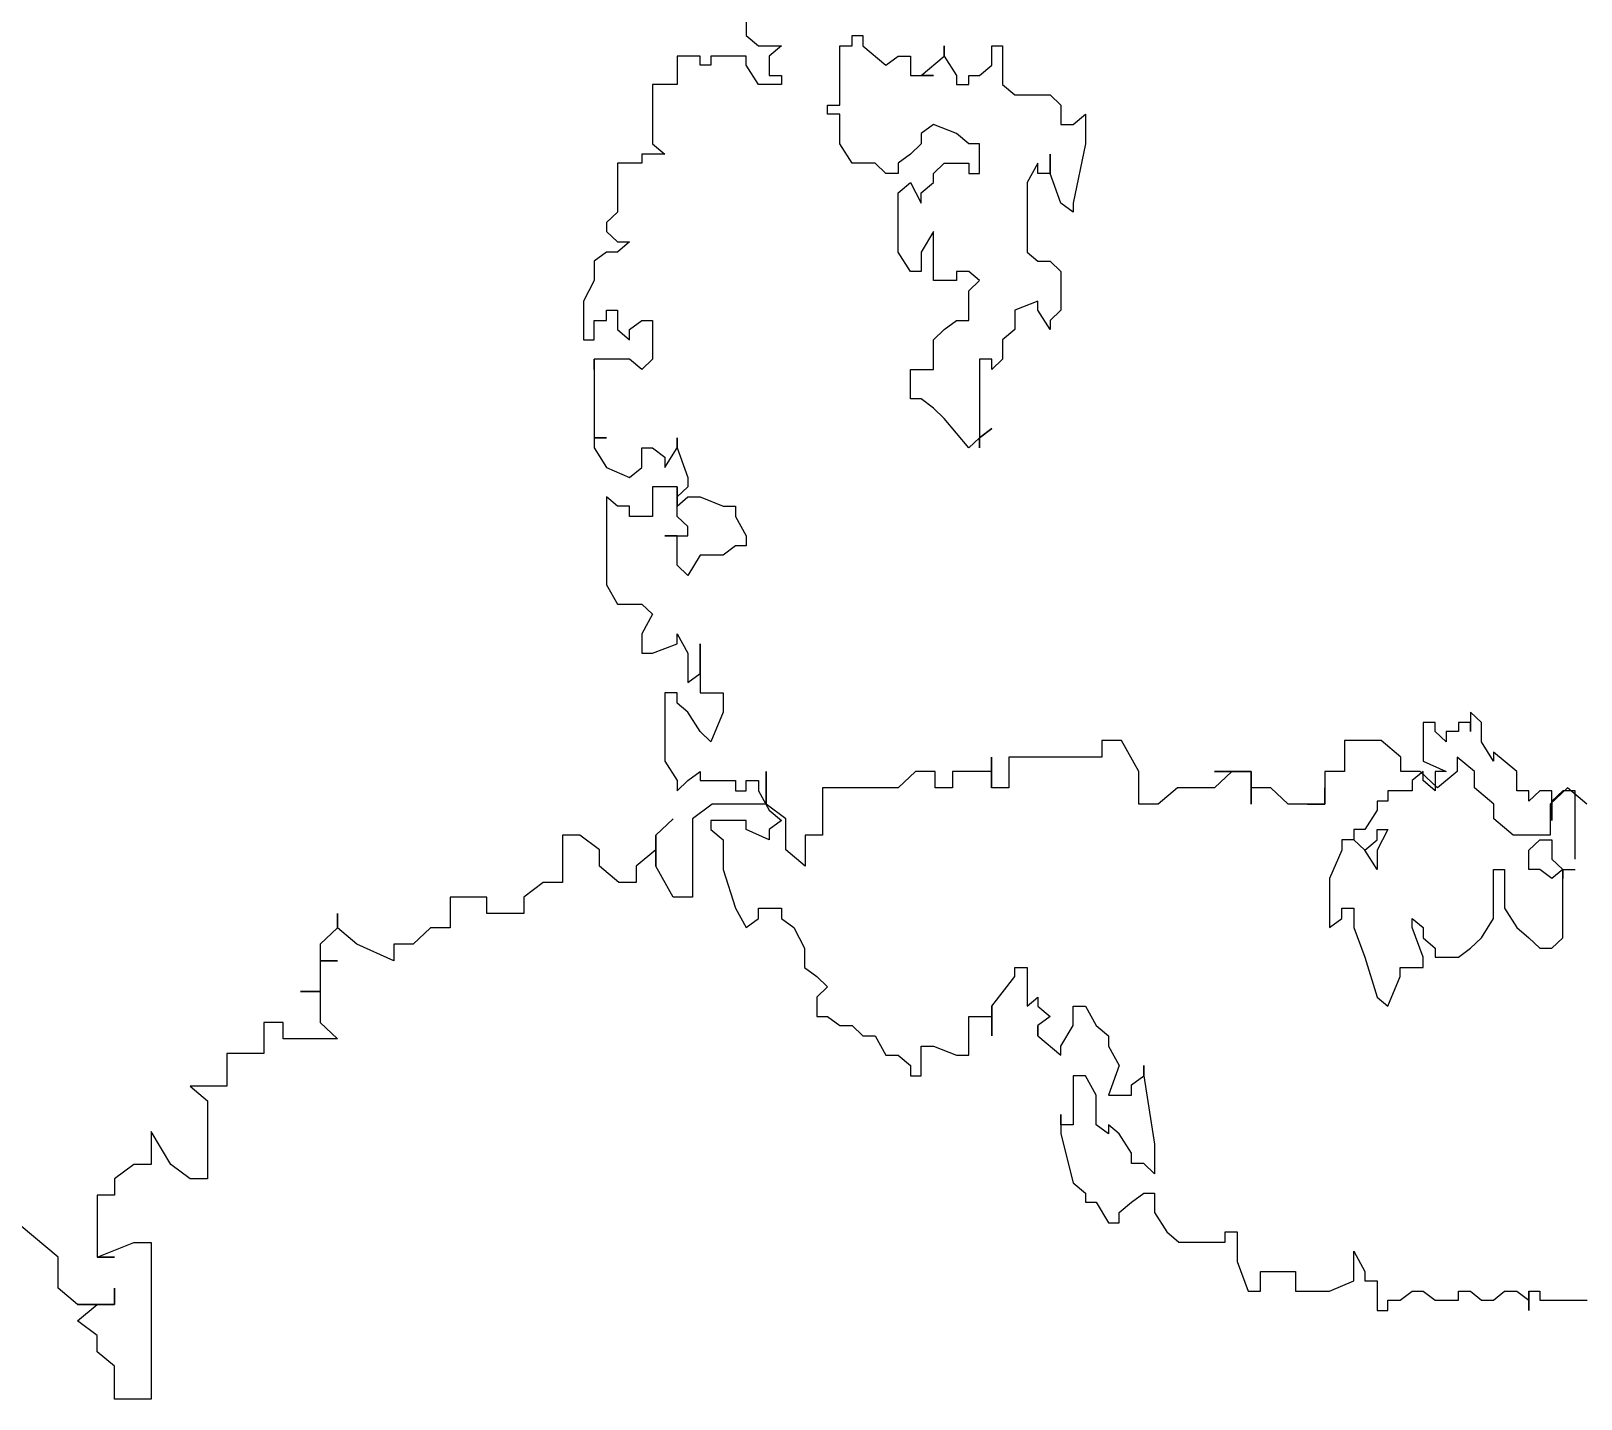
# Model space of a CAD drawing. Extents: x -30 to 1202, y 231 to 898.
# Drawn here: x 430.193 to 432.829, y 409.253 to 411.579 of the extents above; entities that cross this region are included whole.
import ezdxf

# ---------------------------------------------------------------- set-up
doc = ezdxf.new("R2010")
doc.units = 0
doc.header["$LTSCALE"] = 0.04
doc.layers.get('0').update_dxf_attribs({"linetype": 'CONTINUOUS'})
doc.layers.add('CONTORXXNP----00', color=255, linetype='CONTINUOUS')
doc.layers.add('PISO', color=1, linetype='CONTINUOUS')
doc.styles.get("Standard").update_dxf_attribs({"font": 'romans.shx'})

# ---------------------------------------------------------------- blocks, each defined once
blk = doc.blocks.new('ARB3')
at = {"color": 0}
for p, q in [((-0.47538, 0.16067), (-0.48119, 0.15375)), ((-0.48119, 0.15375), (-0.47538, 0.1476)), ((-0.47538, 0.1476), (-0.4644, 0.1476)), ((-0.4644, 0.1476), (-0.4644, 0.13452)), ((-0.4644, 0.13452), (-0.47021, 0.1276)), ((-0.47538, 0.1276), (-0.48119, 0.12068)), ((-0.47021, 0.1276), (-0.47538, 0.1276)), ((-0.48701, 0.12068), (-0.49217, 0.11453)), ((-0.48119, 0.12068), (-0.48701, 0.12068)), ((-0.49217, 0.11453), (-0.48701, 0.11453)), ((-0.48701, 0.11453), (-0.48119, 0.10761)), ((-0.48119, 0.10761), (-0.48701, 0.10146)), ((-0.48701, 0.10146), (-0.48701, 0.09454)), ((-0.48701, 0.09454), (-0.49217, 0.09454)), ((-0.49799, 0.07454), (-0.48701, 0.07454)), ((-0.48701, 0.07454), (-0.48701, 0.06762)), ((-0.48701, 0.06762), (-0.47538, 0.06762)), ((-0.47538, 0.06762), (-0.48119, 0.06762)), ((-0.48119, 0.06762), (-0.47538, 0.06762)), ((-0.47538, 0.06762), (-0.47538, 0.06147)), ((-0.47538, 0.06147), (-0.47538, 0.06762)), ((-0.47538, 0.06762), (-0.47538, 0.05455)), ((-0.47538, 0.05455), (-0.48119, 0.0484)), ((-0.48119, 0.0484), (-0.48119, 0.04148)), ((0.51349, 0.02149), (0.51349, 0.0484)), ((-0.47538, 0.04148), (-0.48701, 0.04148)), ((-0.48701, 0.04148), (-0.48701, 0.02841)), ((-0.48119, 0.04148), (-0.47538, 0.04148)), ((0.26353, 0.04148), (0.22477, 0.04148)), ((0.22477, 0.04148), (0.22477, 0.03456)), ((0.26934, 0.03456), (0.26934, 0.04148)), ((-0.48701, 0.02841), (-0.48701, 0.03456)), ((-0.48701, 0.03456), (-0.48119, 0.02841)), ((0.22477, 0.03456), (0.23059, 0.02841)), ((0.26353, 0.02841), (0.26934, 0.03456)), ((0.30809, 0.03456), (0.26934, 0.03456)), ((0.26934, 0.03456), (0.27451, 0.02841)), ((0.26934, 0.03456), (0.27451, 0.03456)), ((0.27451, 0.03456), (0.26934, 0.03456)), ((0.31391, 0.02841), (0.30809, 0.03456)), ((-0.48119, 0.02841), (-0.48119, 0.01533)), ((0.24157, 0.02841), (0.22477, 0.02841)), ((0.22477, 0.02841), (0.22477, 0.02149)), ((0.23059, 0.02841), (0.24157, 0.02841)), ((0.25255, 0.02149), (0.25255, 0.02841)), ((0.25255, 0.02841), (0.26353, 0.02841)), ((0.27451, 0.02841), (0.26934, 0.02149)), ((0.31391, 0.02149), (0.31391, 0.02841)), ((0.22477, 0.02149), (0.23059, 0.01533)), ((0.25836, 0.01533), (0.25255, 0.02149)), ((0.26934, 0.02149), (0.26934, 0.01533)), ((0.30809, 0.01533), (0.31391, 0.02149)), ((0.50832, 0.01533), (0.50832, 0.02149)), ((0.50832, 0.02149), (0.51349, 0.02149)), ((-0.48119, 0.01533), (-0.47538, 0.00841)), ((0.23059, 0.01533), (0.22477, 0.01533)), ((0.22477, 0.01533), (0.22477, 0.00841)), ((0.26934, 0.01533), (0.25836, 0.01533)), ((0.30228, 0.00841), (0.30809, 0.01533)), ((0.50832, 0.00841), (0.51349, 0.01533)), ((0.5193, 0.01533), (0.50832, 0.01533)), ((0.51349, 0.01533), (0.5193, 0.01533)), ((-0.47538, 0.00841), (-0.47538, 0.00149)), ((0.21379, 0.00841), (0.20281, -0.00466)), ((0.22477, 0.00841), (0.21379, 0.00841)), ((0.2913, 0.00149), (0.30228, 0.00841)), ((0.50832, 0.00149), (0.50832, 0.00841)), ((-0.48701, 0.00149), (-0.49799, -0.00466)), ((-0.47538, 0.00149), (-0.48701, 0.00149)), ((0.26934, -0.00466), (0.26934, 0.00149)), ((0.26934, 0.00149), (0.2913, 0.00149)), ((0.51349, -0.00466), (0.50832, 0.00149)), ((0.20798, -0.00466), (0.197, -0.01158)), ((0.20281, -0.00466), (0.20798, -0.00466)), ((0.29711, -0.00466), (0.26934, -0.00466)), ((0.30809, -0.01158), (0.29711, -0.00466)), ((0.51349, -0.01158), (0.51349, -0.00466)), ((0.18602, -0.01158), (0.18021, -0.01773)), ((0.197, -0.01158), (0.18602, -0.01158)), ((0.31391, -0.01773), (0.30809, -0.01158)), ((0.50832, -0.01773), (0.51349, -0.01158)), ((0.18021, -0.01773), (0.19119, -0.01773)), ((0.19119, -0.01773), (0.18602, -0.01773)), ((0.18602, -0.01773), (0.18602, -0.02465)), ((0.31907, -0.02465), (0.31391, -0.01773)), ((0.50832, -0.02465), (0.50832, -0.01773)), ((0.18602, -0.02465), (0.19119, -0.02465)), ((0.19119, -0.02465), (0.19119, -0.03157)), ((0.31907, -0.03773), (0.31907, -0.02465)), ((0.51349, -0.02465), (0.50832, -0.02465)), ((0.51349, -0.03773), (0.51349, -0.02465)), ((0.19119, -0.03157), (0.197, -0.03157)), ((0.197, -0.03157), (0.19119, -0.03773)), ((0.20798, -0.04465), (0.21379, -0.03157)), ((0.21379, -0.03157), (0.21379, -0.03773)), ((0.19119, -0.03773), (0.18602, -0.03773)), ((0.18602, -0.03773), (0.18602, -0.04465)), ((0.21379, -0.03773), (0.22477, -0.03773)), ((0.22477, -0.03773), (0.21896, -0.04465)), ((0.30809, -0.04465), (0.31391, -0.03773)), ((0.31391, -0.03773), (0.31907, -0.03773)), ((0.50832, -0.04465), (0.51349, -0.03773)), ((-0.49217, -0.04465), (-0.48119, -0.04465)), ((-0.48119, -0.04465), (-0.48119, -0.0508)), ((0.18602, -0.04465), (0.20798, -0.04465)), ((0.21896, -0.04465), (0.21379, -0.04465)), ((0.21379, -0.04465), (0.21896, -0.0508)), ((0.29711, -0.0508), (0.30228, -0.04465)), ((0.31907, -0.04465), (0.30228, -0.0508)), ((0.30228, -0.04465), (0.30809, -0.04465)), ((0.32489, -0.04465), (0.31907, -0.04465)), ((0.32489, -0.05772), (0.32489, -0.04465)), ((0.50832, -0.0508), (0.50832, -0.04465)), ((-0.48119, -0.0508), (-0.49217, -0.0508)), ((-0.49217, -0.0508), (-0.48701, -0.0508)), ((-0.48701, -0.0508), (-0.48701, -0.06464)), ((0.21896, -0.0508), (0.22477, -0.0508)), ((0.22477, -0.0508), (0.22477, -0.06464)), ((0.30228, -0.0508), (0.29711, -0.0508)), ((0.51349, -0.05772), (0.50832, -0.0508)), ((0.33005, -0.05772), (0.32489, -0.05772)), ((0.34685, -0.06464), (0.33005, -0.05772)), ((0.51349, -0.06464), (0.51349, -0.05772)), ((-0.48701, -0.06464), (-0.48119, -0.06464)), ((-0.48119, -0.06464), (-0.48119, -0.07079)), ((0.22477, -0.06464), (0.23059, -0.06464)), ((0.23059, -0.06464), (0.23059, -0.07079)), ((0.24673, -0.07079), (0.24673, -0.06464)), ((0.24673, -0.06464), (0.25836, -0.07079)), ((0.34168, -0.07079), (0.34685, -0.06464)), ((0.5193, -0.06464), (0.51349, -0.06464)), ((0.5193, -0.07079), (0.5193, -0.06464)), ((-0.48119, -0.07079), (-0.48701, -0.07079)), ((-0.48701, -0.07079), (-0.48701, -0.07771)), ((0.23059, -0.07079), (0.23575, -0.07079)), ((0.23575, -0.07079), (0.24673, -0.07771)), ((0.25255, -0.07079), (0.24673, -0.07079)), ((0.25836, -0.07771), (0.25255, -0.07079)), ((0.25836, -0.07079), (0.26934, -0.07079)), ((0.26934, -0.07079), (0.25836, -0.07771)), ((0.31907, -0.07771), (0.34168, -0.07079)), ((0.50251, -0.07771), (0.50251, -0.07079)), ((0.50251, -0.07079), (0.5193, -0.07079)), ((-0.48701, -0.07771), (-0.48119, -0.08386)), ((0.24673, -0.07771), (0.24673, -0.08386)), ((0.25255, -0.08386), (0.25836, -0.07771)), ((0.25836, -0.07771), (0.25255, -0.08386)), ((0.30228, -0.08386), (0.31907, -0.07771)), ((0.48572, -0.08386), (0.49734, -0.07771)), ((0.49734, -0.07771), (0.50251, -0.07771)), ((-0.48119, -0.08386), (-0.48119, -0.11078)), ((0.24673, -0.08386), (0.25255, -0.08386)), ((0.25255, -0.08386), (0.25255, -0.09078)), ((0.2913, -0.09078), (0.2913, -0.08386)), ((0.2913, -0.08386), (0.30228, -0.08386)), ((0.50251, -0.08386), (0.48572, -0.08386)), ((0.50832, -0.0977), (0.50251, -0.08386)), ((0.25255, -0.09078), (0.25836, -0.09078)), ((0.25836, -0.09078), (0.27451, -0.0977)), ((0.29711, -0.09078), (0.2913, -0.09078)), ((0.30228, -0.0977), (0.29711, -0.09078)), ((0.27451, -0.0977), (0.30228, -0.0977)), ((0.50832, -0.11693), (0.50832, -0.0977)), ((-0.48119, -0.11078), (-0.4644, -0.11078)), ((-0.4644, -0.11078), (-0.4644, -0.11693)), ((-0.4644, -0.11693), (-0.45342, -0.11693)), ((-0.45342, -0.11693), (-0.45923, -0.12385)), ((0.49734, -0.13692), (0.49734, -0.11693)), ((0.49734, -0.11693), (0.50832, -0.11693)), ((-0.47021, -0.12385), (-0.47538, -0.13077)), ((-0.45923, -0.12385), (-0.47021, -0.12385)), ((-0.47538, -0.13077), (-0.48701, -0.13077)), ((-0.48701, -0.13077), (-0.47538, -0.13077)), ((-0.47538, -0.13077), (-0.47538, -0.14999)), ((0.50832, -0.13692), (0.49734, -0.13692)), ((0.50832, -0.14384), (0.50832, -0.13692)), ((0.49153, -0.14999), (0.50832, -0.14384)), ((-0.47538, -0.14999), (-0.47021, -0.15691)), ((0.47474, -0.15691), (0.47474, -0.14999)), ((0.47474, -0.14999), (0.49153, -0.14999)), ((-0.47021, -0.15691), (-0.44244, -0.15691)), ((-0.44244, -0.15691), (-0.44244, -0.16383)), ((0.48055, -0.15691), (0.47474, -0.15691)), ((0.48055, -0.18306), (0.48055, -0.15691)), ((-0.4644, -0.16999), (-0.47021, -0.16383)), ((-0.47021, -0.16383), (-0.4644, -0.16999)), ((-0.44244, -0.16383), (-0.45342, -0.16999)), ((-0.45342, -0.16999), (-0.4644, -0.16999)), ((-0.4644, -0.16999), (-0.45923, -0.16999)), ((-0.45923, -0.16999), (-0.45342, -0.17691)), ((-0.45342, -0.17691), (-0.44761, -0.17691)), ((-0.44761, -0.17691), (-0.44761, -0.18306)), ((-0.44761, -0.18306), (-0.45342, -0.18998)), ((0.47474, -0.18998), (0.48055, -0.18306)), ((-0.45923, -0.18998), (-0.4644, -0.1969)), ((-0.45342, -0.18998), (-0.45923, -0.18998)), ((0.46375, -0.1969), (0.47474, -0.18998)), ((-0.4644, -0.1969), (-0.4644, -0.20305)), ((0.38625, -0.20305), (0.425, -0.1969)), ((0.425, -0.1969), (0.44179, -0.1969)), ((0.44179, -0.1969), (0.43598, -0.20305)), ((0.45277, -0.20305), (0.45277, -0.1969)), ((0.45277, -0.1969), (0.46375, -0.1969)), ((-0.4644, -0.20305), (-0.44761, -0.20305)), ((-0.44761, -0.20305), (-0.44761, -0.20997)), ((0.38625, -0.20305), (0.38043, -0.20305)), ((0.38043, -0.20305), (0.38625, -0.20305)), ((0.39141, -0.20997), (0.38625, -0.20305)), ((0.43598, -0.20305), (0.43598, -0.20997)), ((0.45794, -0.20997), (0.45277, -0.20305)), ((-0.44761, -0.20997), (-0.44244, -0.21689)), ((0.39723, -0.20997), (0.39141, -0.20997)), ((0.39723, -0.22305), (0.39723, -0.20997)), ((0.43017, -0.20997), (0.41919, -0.21689)), ((0.43598, -0.20997), (0.43017, -0.20997)), ((0.46375, -0.21689), (0.45794, -0.20997)), ((-0.44244, -0.21689), (-0.43663, -0.21689)), ((-0.43663, -0.21689), (-0.43663, -0.22997)), ((0.36945, -0.22305), (0.38043, -0.21689)), ((0.38043, -0.21689), (0.39723, -0.22305)), ((0.41919, -0.21689), (0.41402, -0.22305)), ((0.46957, -0.21689), (0.46375, -0.21689)), ((0.46957, -0.22305), (0.46957, -0.21689)), ((0.35783, -0.22997), (0.36364, -0.22305)), ((0.36364, -0.22305), (0.36945, -0.22305)), ((0.41402, -0.22305), (0.41919, -0.22305)), ((0.41919, -0.22305), (0.41402, -0.22997)), ((0.45794, -0.22997), (0.46957, -0.22305)), ((-0.43663, -0.22997), (-0.44244, -0.22997)), ((-0.44244, -0.22997), (-0.44244, -0.24304)), ((0.34685, -0.23612), (0.35783, -0.22997)), ((0.39723, -0.22997), (0.38625, -0.23612)), ((0.41402, -0.22997), (0.39723, -0.22997)), ((0.45794, -0.23612), (0.45794, -0.22997)), ((-0.15308, -0.24304), (-0.15889, -0.23612)), ((-0.15889, -0.23612), (-0.1421, -0.23612)), ((-0.1421, -0.23612), (-0.10851, -0.24304)), ((0.34685, -0.24304), (0.34685, -0.23612)), ((0.38625, -0.23612), (0.38625, -0.24304)), ((0.44696, -0.24304), (0.45277, -0.23612)), ((0.45277, -0.23612), (0.45794, -0.23612)), ((-0.44244, -0.24304), (-0.43146, -0.24304)), ((-0.43146, -0.24304), (-0.43146, -0.24996)), ((-0.15308, -0.24996), (-0.15308, -0.24304)), ((-0.10851, -0.24304), (-0.10334, -0.24304)), ((-0.10334, -0.24304), (-0.10851, -0.24996)), ((0.35783, -0.24304), (0.34685, -0.24304)), ((0.36945, -0.24996), (0.35783, -0.24304)), ((0.38625, -0.24304), (0.41402, -0.24304)), ((0.41402, -0.24304), (0.41402, -0.24996)), ((0.41919, -0.24996), (0.44696, -0.24304)), ((-0.43146, -0.24996), (-0.42565, -0.25611)), ((-0.16987, -0.25611), (-0.16406, -0.24996)), ((-0.16406, -0.24996), (-0.15308, -0.24996)), ((-0.10851, -0.24996), (-0.1253, -0.25611)), ((-0.07557, -0.25611), (-0.06976, -0.24996)), ((-0.06976, -0.24996), (-0.0478, -0.24996)), ((-0.0478, -0.24996), (-0.04198, -0.25611)), ((0.36364, -0.26303), (0.37462, -0.24996)), ((0.37462, -0.24996), (0.36945, -0.24996)), ((0.41402, -0.24996), (0.40821, -0.24996)), ((0.40821, -0.24996), (0.41919, -0.24996)), ((-0.42565, -0.25611), (-0.42565, -0.26303)), ((-0.16987, -0.2761), (-0.16987, -0.25611)), ((-0.1253, -0.25611), (-0.13628, -0.25611)), ((-0.13628, -0.25611), (-0.1253, -0.25611)), ((-0.1253, -0.25611), (-0.1253, -0.26303)), ((-0.07557, -0.26303), (-0.07557, -0.25611)), ((-0.03682, -0.25611), (-0.0478, -0.26303)), ((-0.04198, -0.25611), (-0.03682, -0.25611)), ((0.34685, -0.26303), (0.35266, -0.25611)), ((0.35266, -0.25611), (0.35783, -0.26303)), ((-0.42565, -0.26303), (-0.41983, -0.26303)), ((-0.41983, -0.26303), (-0.42565, -0.2761)), ((-0.1253, -0.26303), (-0.13112, -0.26303)), ((-0.13112, -0.26303), (-0.12014, -0.26918)), ((-0.08074, -0.26918), (-0.07557, -0.26303)), ((-0.0478, -0.26303), (-0.05296, -0.26303)), ((-0.05296, -0.26303), (-0.0478, -0.2761)), ((0.34685, -0.26918), (0.34168, -0.26303)), ((0.34168, -0.26303), (0.34685, -0.26303)), ((0.35783, -0.26303), (0.36364, -0.26303)), ((0.36364, -0.26303), (0.35783, -0.26303)), ((0.35783, -0.26303), (0.36364, -0.26303)), ((-0.12014, -0.26918), (-0.08074, -0.26918)), ((0.32489, -0.2761), (0.32489, -0.26918)), ((0.32489, -0.26918), (0.34685, -0.26918)), ((-0.42565, -0.2761), (-0.43146, -0.28302)), ((-0.17568, -0.28302), (-0.16987, -0.2761)), ((-0.0478, -0.2761), (-0.03682, -0.2761)), ((-0.03682, -0.2761), (-0.031, -0.28302)), ((0.33005, -0.2761), (0.32489, -0.2761)), ((0.34685, -0.28918), (0.33005, -0.2761)), ((-0.43146, -0.28302), (-0.43663, -0.28302)), ((-0.43663, -0.28302), (-0.43146, -0.28302)), ((-0.43146, -0.28302), (-0.42565, -0.28918)), ((-0.41983, -0.28918), (-0.41983, -0.28302)), ((-0.41983, -0.28302), (-0.41983, -0.28918)), ((-0.39787, -0.28918), (-0.39206, -0.28302)), ((-0.39206, -0.28302), (-0.39206, -0.30225)), ((-0.19764, -0.28918), (-0.19764, -0.28302)), ((-0.19764, -0.28302), (-0.17568, -0.28302)), ((-0.031, -0.28302), (-0.02002, -0.28302)), ((-0.02002, -0.28302), (-0.01421, -0.28918)), ((-0.42565, -0.28918), (-0.41983, -0.28918)), ((-0.41983, -0.28918), (-0.40885, -0.28918)), ((-0.40885, -0.28918), (-0.40885, -0.2961)), ((-0.40885, -0.2961), (-0.40885, -0.28918)), ((-0.40885, -0.28918), (-0.39787, -0.28918)), ((-0.18666, -0.28918), (-0.19764, -0.28918)), ((-0.18085, -0.2961), (-0.18666, -0.28918)), ((-0.01421, -0.28918), (-0.02002, -0.28918)), ((-0.02002, -0.28918), (-0.02002, -0.2961)), ((0.02454, -0.2961), (0.01938, -0.28918)), ((0.01938, -0.28918), (0.02454, -0.2961)), ((0.36364, -0.28918), (0.34685, -0.28918)), ((0.35266, -0.30225), (0.35266, -0.28918)), ((0.35266, -0.28918), (0.36364, -0.28918)), ((-0.18085, -0.30225), (-0.18085, -0.2961)), ((-0.1253, -0.2961), (-0.1421, -0.2961)), ((-0.1421, -0.2961), (-0.1421, -0.30225)), ((-0.1253, -0.30225), (-0.1253, -0.2961)), ((-0.06459, -0.2961), (-0.06976, -0.30225)), ((-0.05878, -0.30225), (-0.06459, -0.2961)), ((-0.02002, -0.2961), (0.03036, -0.2961)), ((0.03036, -0.2961), (0.02454, -0.2961)), ((0.02454, -0.2961), (0.03036, -0.30225)), ((-0.39206, -0.30225), (-0.39787, -0.30225)), ((-0.39787, -0.30225), (-0.39787, -0.30917)), ((-0.17568, -0.30225), (-0.18085, -0.30225)), ((-0.17568, -0.30917), (-0.17568, -0.30225)), ((-0.1421, -0.30225), (-0.14791, -0.30917)), ((-0.13112, -0.31609), (-0.13112, -0.30225)), ((-0.13112, -0.30225), (-0.1253, -0.30225)), ((-0.06976, -0.30225), (-0.06976, -0.30917)), ((-0.04198, -0.30225), (-0.05878, -0.30225)), ((-0.04198, -0.30917), (-0.04198, -0.30225)), ((0.03036, -0.30225), (0.01356, -0.31609)), ((0.37462, -0.30225), (0.35266, -0.30225)), ((0.37462, -0.30917), (0.37462, -0.30225)), ((-0.39787, -0.30917), (-0.38689, -0.30917)), ((-0.38689, -0.30917), (-0.38689, -0.32224)), ((-0.19183, -0.31609), (-0.18085, -0.30917)), ((-0.18085, -0.30917), (-0.17568, -0.30917)), ((-0.14791, -0.30917), (-0.15308, -0.32224)), ((-0.06976, -0.30917), (-0.06459, -0.30917)), ((-0.06459, -0.30917), (-0.06459, -0.32224)), ((-0.03682, -0.31609), (-0.04198, -0.30917)), ((0.36945, -0.32224), (0.37462, -0.30917)), ((-0.19183, -0.31609), (-0.19764, -0.31609)), ((-0.19764, -0.31609), (-0.19183, -0.31609)), ((-0.18085, -0.32916), (-0.19183, -0.31609)), ((-0.1253, -0.32224), (-0.13112, -0.31609)), ((-0.031, -0.32224), (-0.03682, -0.31609)), ((0.01356, -0.31609), (0.00775, -0.32224)), ((-0.38689, -0.32224), (-0.37527, -0.32224)), ((-0.37527, -0.32224), (-0.37527, -0.33531)), ((-0.18085, -0.33531), (-0.18085, -0.32224)), ((-0.18085, -0.32224), (-0.18085, -0.32916)), ((-0.18085, -0.32916), (-0.18085, -0.32224)), ((-0.18085, -0.32224), (-0.18085, -0.32916)), ((-0.15308, -0.32224), (-0.14791, -0.32916)), ((-0.12014, -0.32224), (-0.1253, -0.32224)), ((-0.11432, -0.32916), (-0.12014, -0.32224)), ((-0.06459, -0.32224), (-0.09236, -0.32224)), ((-0.09236, -0.32224), (-0.08074, -0.32916)), ((-0.01421, -0.32224), (-0.031, -0.32224)), ((-0.01421, -0.33531), (-0.01421, -0.32224)), ((0.00775, -0.32224), (0.00258, -0.32916)), ((0.36945, -0.32916), (0.36945, -0.32224)), ((-0.37527, -0.33531), (-0.3701, -0.32916)), ((-0.3701, -0.32916), (-0.34233, -0.32916)), ((-0.34233, -0.32916), (-0.34233, -0.33531)), ((-0.14791, -0.32916), (-0.1421, -0.32916)), ((-0.1421, -0.32916), (-0.13628, -0.33531)), ((-0.12014, -0.33531), (-0.10851, -0.32916)), ((-0.10851, -0.32916), (-0.11432, -0.32916)), ((-0.08074, -0.32916), (-0.06976, -0.32916)), ((-0.06976, -0.32916), (-0.06976, -0.33531)), ((0.00258, -0.32916), (0.00258, -0.33531)), ((0.38625, -0.32916), (0.36945, -0.32916)), ((0.38625, -0.33531), (0.38625, -0.32916)), ((-0.34233, -0.33531), (-0.34749, -0.34223)), ((-0.19183, -0.34223), (-0.19183, -0.33531)), ((-0.19183, -0.33531), (-0.18085, -0.33531)), ((-0.13628, -0.33531), (-0.13112, -0.34223)), ((-0.11432, -0.34223), (-0.12014, -0.33531)), ((-0.06976, -0.33531), (-0.08074, -0.34223)), ((0.00258, -0.33531), (-0.01421, -0.33531)), ((0.37462, -0.34223), (0.38043, -0.33531)), ((0.38043, -0.33531), (0.38625, -0.33531)), ((-0.34749, -0.34223), (-0.35912, -0.34916)), ((-0.18666, -0.34916), (-0.19183, -0.34223)), ((-0.13112, -0.34223), (-0.1253, -0.34223)), ((-0.1253, -0.34223), (-0.1253, -0.34916)), ((-0.08074, -0.34223), (-0.11432, -0.34223)), ((0.37462, -0.34916), (0.37462, -0.34223)), ((-0.35912, -0.34916), (-0.34749, -0.34916)), ((-0.34749, -0.34916), (-0.34749, -0.35531)), ((-0.31972, -0.35531), (-0.31972, -0.34916)), ((-0.31972, -0.34916), (-0.26417, -0.34916)), ((-0.26417, -0.34916), (-0.26417, -0.36223)), ((-0.19764, -0.36223), (-0.18666, -0.34916)), ((-0.1253, -0.34916), (-0.13112, -0.35531)), ((0.36364, -0.35531), (0.37462, -0.34916)), ((-0.34749, -0.35531), (-0.34233, -0.36223)), ((-0.31455, -0.36838), (-0.31972, -0.35531)), ((-0.13112, -0.35531), (-0.13112, -0.36838)), ((0.36364, -0.36223), (0.36364, -0.35531)), ((-0.34233, -0.36223), (-0.33651, -0.36223)), ((-0.33651, -0.36223), (-0.33651, -0.36838)), ((-0.31455, -0.36838), (-0.31455, -0.36223)), ((-0.31455, -0.36223), (-0.31455, -0.36838)), ((-0.29776, -0.36223), (-0.30357, -0.36223)), ((-0.30357, -0.36223), (-0.29776, -0.36223)), ((-0.29776, -0.36838), (-0.29776, -0.36223)), ((-0.29776, -0.36223), (-0.29776, -0.3753)), ((-0.2758, -0.36223), (-0.28097, -0.36838)), ((-0.26417, -0.36223), (-0.2758, -0.36223)), ((-0.20346, -0.36838), (-0.20346, -0.36223)), ((-0.20346, -0.36223), (-0.19764, -0.36223)), ((0.35783, -0.36838), (0.36364, -0.36223)), ((-0.33651, -0.36838), (-0.31455, -0.36838)), ((-0.29195, -0.3753), (-0.29776, -0.36838)), ((-0.28678, -0.36838), (-0.29195, -0.3753)), ((-0.28097, -0.36838), (-0.28678, -0.36838)), ((-0.19764, -0.36838), (-0.20346, -0.36838)), ((-0.19764, -0.3753), (-0.19764, -0.36838)), ((-0.13112, -0.36838), (-0.1421, -0.3753)), ((0.35783, -0.3753), (0.35783, -0.36838)), ((-0.29776, -0.3753), (-0.30357, -0.38222)), ((-0.16406, -0.3753), (-0.19764, -0.3753)), ((-0.16406, -0.38222), (-0.16406, -0.3753)), ((-0.1421, -0.3753), (-0.15889, -0.3753)), ((-0.15889, -0.3753), (-0.15889, -0.38222)), ((0.35266, -0.38222), (0.35783, -0.3753)), ((-0.31455, -0.38222), (-0.32553, -0.39529)), ((-0.30357, -0.38222), (-0.31455, -0.38222)), ((-0.15889, -0.38222), (-0.16406, -0.38222)), ((0.33005, -0.38837), (0.33587, -0.38222)), ((0.33587, -0.38222), (0.34168, -0.38837)), ((0.35266, -0.38837), (0.35266, -0.38222)), ((0.32489, -0.39529), (0.33005, -0.38837)), ((0.34168, -0.38837), (0.35266, -0.38837)), ((0.30228, -0.40144), (0.31391, -0.39529)), ((0.31391, -0.39529), (0.32489, -0.39529)), ((0.29711, -0.40837), (0.30228, -0.40144)), ((-0.19764, -0.42144), (-0.19764, -0.40837)), ((-0.19764, -0.40837), (-0.19183, -0.41529)), ((-0.18085, -0.41529), (-0.18085, -0.40837)), ((-0.18085, -0.40837), (-0.17568, -0.40837)), ((-0.17568, -0.40837), (-0.17568, -0.42144)), ((0.23575, -0.41529), (0.24157, -0.40837)), ((0.24157, -0.40837), (0.24673, -0.41529)), ((0.2913, -0.42144), (0.2913, -0.40837)), ((0.2913, -0.40837), (0.29711, -0.40837)), ((-0.19183, -0.41529), (-0.18085, -0.41529)), ((0.22477, -0.42144), (0.23575, -0.41529)), ((0.24673, -0.41529), (0.25255, -0.41529)), ((0.25255, -0.41529), (0.24673, -0.42836)), ((-0.20346, -0.42836), (-0.19764, -0.42144)), ((-0.17568, -0.42144), (-0.18666, -0.42836)), ((0.21896, -0.42836), (0.21896, -0.42144)), ((0.21896, -0.42144), (0.22477, -0.42144)), ((0.29711, -0.42144), (0.2913, -0.42144)), ((0.30228, -0.42836), (0.29711, -0.42144)), ((-0.23123, -0.42836), (-0.20346, -0.42836)), ((-0.18666, -0.42836), (-0.19183, -0.42836)), ((-0.19183, -0.42836), (-0.19183, -0.44835)), ((0.06911, -0.43451), (0.08009, -0.42836)), ((0.08009, -0.42836), (0.0859, -0.42836)), ((0.0859, -0.42836), (0.0859, -0.43451)), ((0.22477, -0.42836), (0.21896, -0.42836)), ((0.22477, -0.43451), (0.22477, -0.42836)), ((0.24673, -0.42836), (0.24157, -0.42836)), ((0.24157, -0.42836), (0.24157, -0.44835)), ((0.2913, -0.43451), (0.30228, -0.42836)), ((0.0633, -0.44143), (0.0633, -0.43451)), ((0.0633, -0.43451), (0.06911, -0.43451)), ((0.0859, -0.43451), (0.09107, -0.44143)), ((0.21896, -0.4545), (0.21896, -0.43451)), ((0.21896, -0.43451), (0.22477, -0.43451)), ((0.26934, -0.44143), (0.2913, -0.43451)), ((0.05813, -0.4545), (0.0633, -0.44143)), ((0.09107, -0.44143), (0.09107, -0.4545)), ((0.16923, -0.4545), (0.16923, -0.44143)), ((0.16923, -0.44143), (0.18021, -0.44143)), ((0.18021, -0.44143), (0.197, -0.44835)), ((0.24673, -0.44835), (0.25255, -0.44143)), ((0.25255, -0.44143), (0.26934, -0.44143)), ((-0.19183, -0.44835), (-0.18666, -0.44835)), ((-0.18666, -0.44835), (-0.18666, -0.4545)), ((0.197, -0.44835), (0.19119, -0.4545)), ((0.24157, -0.44835), (0.24673, -0.44835)), ((-0.18666, -0.4545), (-0.19183, -0.4545)), ((-0.19183, -0.4545), (-0.19183, -0.46758)), ((0.05813, -0.46142), (0.05813, -0.4545)), ((0.09107, -0.4545), (0.1027, -0.46142)), ((0.15825, -0.4545), (0.14145, -0.4545)), ((0.14145, -0.4545), (0.16923, -0.4545)), ((0.16341, -0.46142), (0.15825, -0.4545)), ((0.19119, -0.4545), (0.18021, -0.46142)), ((0.21896, -0.46142), (0.21379, -0.4545)), ((0.21379, -0.4545), (0.21896, -0.4545)), ((0.03036, -0.46758), (0.04715, -0.46142)), ((0.04715, -0.46142), (0.05232, -0.46142)), ((0.05232, -0.46142), (0.05813, -0.46758)), ((0.0633, -0.46758), (0.05813, -0.46142)), ((0.07492, -0.46142), (0.06911, -0.46758)), ((0.08009, -0.46142), (0.07492, -0.46142)), ((0.08009, -0.4745), (0.08009, -0.46142)), ((0.1027, -0.46142), (0.09688, -0.46758)), ((0.13564, -0.46758), (0.14662, -0.46142)), ((0.14662, -0.46142), (0.16341, -0.46142)), ((0.18021, -0.46142), (0.17504, -0.46758)), ((0.22477, -0.46758), (0.21896, -0.46142)), ((-0.19183, -0.46758), (-0.17568, -0.46758)), ((-0.17568, -0.46758), (-0.17568, -0.48142)), ((0.03036, -0.46758), (0.02454, -0.46758)), ((0.02454, -0.46758), (0.03036, -0.46758)), ((0.04134, -0.4745), (0.03036, -0.46758)), ((0.06911, -0.46758), (0.05232, -0.46758)), ((0.05232, -0.46758), (0.05232, -0.48142)), ((0.05813, -0.46758), (0.0633, -0.46758)), ((0.09688, -0.46758), (0.08009, -0.46758)), ((0.08009, -0.46758), (0.08009, -0.4745)), ((0.14145, -0.46758), (0.13564, -0.46758)), ((0.14662, -0.48142), (0.14145, -0.46758)), ((0.17504, -0.46758), (0.16923, -0.46758)), ((0.16923, -0.46758), (0.16923, -0.4745)), ((0.20798, -0.4745), (0.21896, -0.46758)), ((0.21896, -0.46758), (0.22477, -0.46758)), ((-0.1421, -0.48142), (-0.13628, -0.4745)), ((-0.13628, -0.4745), (-0.13628, -0.48757)), ((0.03036, -0.48142), (0.03552, -0.4745)), ((0.03552, -0.4745), (0.04134, -0.4745)), ((0.16923, -0.4745), (0.20798, -0.4745)), ((-0.17568, -0.48142), (-0.1421, -0.48142)), ((-0.04198, -0.48757), (-0.04198, -0.48142)), ((-0.04198, -0.48142), (-0.02002, -0.48142)), ((-0.02002, -0.48142), (-0.01421, -0.48757)), ((0.03036, -0.48757), (0.03036, -0.48142)), ((0.05232, -0.48142), (0.06911, -0.48142)), ((0.06911, -0.48142), (0.06911, -0.49449)), ((0.11885, -0.48757), (0.12466, -0.48142)), ((0.12466, -0.48142), (0.13564, -0.48757)), ((0.14662, -0.48757), (0.14662, -0.48142)), ((-0.13628, -0.48757), (-0.13112, -0.48757)), ((-0.13112, -0.48757), (-0.13112, -0.50141)), ((-0.03682, -0.49449), (-0.04198, -0.48757)), ((-0.01421, -0.48757), (-0.02002, -0.49449)), ((0.04134, -0.48757), (0.03036, -0.48757)), ((0.04715, -0.49449), (0.04134, -0.48757)), ((0.11885, -0.50141), (0.11885, -0.48757)), ((0.13564, -0.48757), (0.14662, -0.48757)), ((-0.08655, -0.50141), (-0.08655, -0.49449)), ((-0.08655, -0.49449), (-0.08074, -0.50141)), ((-0.03682, -0.50141), (-0.031, -0.49449)), ((-0.031, -0.49449), (-0.03682, -0.49449)), ((-0.02002, -0.49449), (-0.02002, -0.51448)), ((0.04134, -0.50756), (0.04715, -0.49449)), ((0.06911, -0.49449), (0.0633, -0.49449)), ((0.0633, -0.49449), (0.0633, -0.50141)), ((-0.13112, -0.50141), (-0.10334, -0.50141)), ((-0.10334, -0.50141), (-0.09753, -0.50756)), ((-0.09236, -0.50756), (-0.08655, -0.50141)), ((-0.08074, -0.50141), (-0.08074, -0.50756)), ((-0.0478, -0.50756), (-0.0478, -0.50141)), ((-0.0478, -0.50141), (-0.03682, -0.50141)), ((0.0633, -0.50141), (0.05813, -0.50756)), ((0.10786, -0.50756), (0.11885, -0.50141)), ((-0.09753, -0.50756), (-0.09236, -0.50756)), ((-0.08074, -0.50756), (-0.07557, -0.51448)), ((-0.04198, -0.50756), (-0.0478, -0.50756)), ((-0.04198, -0.51448), (-0.04198, -0.50756)), ((0.02454, -0.51448), (0.02454, -0.50756)), ((0.02454, -0.50756), (0.02454, -0.51448)), ((0.03036, -0.51448), (0.04134, -0.50756)), ((0.05813, -0.50756), (0.10786, -0.50756)), ((-0.07557, -0.51448), (-0.06459, -0.51448)), ((-0.06459, -0.51448), (-0.05296, -0.52063)), ((-0.031, -0.51448), (-0.04198, -0.51448)), ((-0.031, -0.52063), (-0.031, -0.51448)), ((-0.02002, -0.51448), (-0.01421, -0.51448)), ((-0.01421, -0.51448), (-0.02002, -0.51448)), ((-0.02002, -0.51448), (0.02454, -0.51448)), ((0.02454, -0.51448), (0.03036, -0.51448)), ((-0.05296, -0.52063), (-0.031, -0.52063))]:
    blk.add_line(p, q, dxfattribs=at)
for p, q in [((-0.49217, 0.09454), (-0.49799, 0.08762)), ((-0.49799, 0.08762), (-0.49799, 0.07454)), ((-0.49799, -0.00466), (-0.49799, -0.01158)), ((-0.49799, -0.01158), (-0.49217, -0.01158)), ((-0.49217, -0.01158), (-0.49217, -0.04465))]:
    blk.add_line(p, q)
at = {"layer": 'CONTORXXNP----00'}
for p, q in [((-0.47538, 0.16067), (-0.48119, 0.15375)), ((-0.48119, 0.15375), (-0.47538, 0.1476)), ((-0.47538, 0.1476), (-0.4644, 0.1476)), ((-0.4644, 0.1476), (-0.4644, 0.13452)), ((-0.4644, 0.13452), (-0.47021, 0.1276)), ((-0.47538, 0.1276), (-0.48119, 0.12068)), ((-0.47021, 0.1276), (-0.47538, 0.1276)), ((-0.48701, 0.12068), (-0.49217, 0.11453)), ((-0.48119, 0.12068), (-0.48701, 0.12068)), ((-0.49217, 0.11453), (-0.48701, 0.11453)), ((-0.48701, 0.11453), (-0.48119, 0.10761)), ((-0.48119, 0.10761), (-0.48701, 0.10146)), ((-0.48701, 0.10146), (-0.48701, 0.09454)), ((-0.49217, 0.09454), (-0.49799, 0.08762)), ((-0.48701, 0.09454), (-0.49217, 0.09454)), ((-0.49799, 0.08762), (-0.49799, 0.07454)), ((-0.49799, 0.07454), (-0.48701, 0.07454)), ((-0.48701, 0.07454), (-0.48701, 0.06762)), ((-0.48701, 0.06762), (-0.47538, 0.06762)), ((-0.48119, 0.06762), (-0.47538, 0.06762)), ((-0.47538, 0.06762), (-0.48119, 0.06762)), ((-0.47538, 0.06762), (-0.47538, 0.05455)), ((-0.47538, 0.06147), (-0.47538, 0.06762)), ((-0.47538, 0.06762), (-0.47538, 0.06147)), ((-0.47538, 0.05455), (-0.48119, 0.0484)), ((-0.48119, 0.0484), (-0.48119, 0.04148)), ((0.51349, 0.02149), (0.51349, 0.0484)), ((-0.48701, 0.04148), (-0.48119, 0.04148)), ((-0.48701, 0.03456), (-0.48701, 0.04148)), ((-0.48701, 0.03456), (-0.48119, 0.02841)), ((-0.48119, 0.02841), (-0.48119, 0.01533)), ((0.50832, 0.02149), (0.51349, 0.02149)), ((0.50832, 0.01533), (0.50832, 0.02149)), ((-0.48119, 0.01533), (-0.47538, 0.00841)), ((0.50832, 0.01533), (0.51349, 0.01533)), ((0.50832, 0.00841), (0.51349, 0.01533)), ((-0.47538, 0.00841), (-0.47538, 0.00149)), ((0.50832, 0.00149), (0.50832, 0.00841)), ((-0.48701, 0.00149), (-0.49799, -0.00466)), ((-0.47538, 0.00149), (-0.48701, 0.00149)), ((0.51349, -0.00466), (0.50832, 0.00149)), ((-0.49799, -0.00466), (-0.49799, -0.01158)), ((0.51349, -0.01158), (0.51349, -0.00466)), ((-0.49799, -0.01158), (-0.49217, -0.01158)), ((-0.49217, -0.01158), (-0.49217, -0.04465)), ((0.50832, -0.01773), (0.51349, -0.01158)), ((0.50832, -0.02465), (0.50832, -0.01773)), ((0.51349, -0.02465), (0.50832, -0.02465)), ((0.51349, -0.03773), (0.51349, -0.02465)), ((0.50832, -0.04465), (0.51349, -0.03773)), ((-0.49217, -0.04465), (-0.48119, -0.04465)), ((-0.48119, -0.04465), (-0.48119, -0.0508)), ((0.50832, -0.0508), (0.50832, -0.04465)), ((-0.48701, -0.0508), (-0.48119, -0.0508)), ((-0.48701, -0.0508), (-0.48701, -0.06464)), ((0.51349, -0.05772), (0.50832, -0.0508)), ((0.51349, -0.06464), (0.51349, -0.05772)), ((-0.48701, -0.06464), (-0.48119, -0.06464)), ((-0.48119, -0.06464), (-0.48119, -0.07079)), ((0.5193, -0.06464), (0.51349, -0.06464)), ((0.5193, -0.07079), (0.5193, -0.06464)), ((-0.48701, -0.07079), (-0.48701, -0.07771)), ((-0.48119, -0.07079), (-0.48701, -0.07079)), ((0.50251, -0.07079), (0.5193, -0.07079)), ((0.50251, -0.07771), (0.50251, -0.07079)), ((-0.48701, -0.07771), (-0.48119, -0.08386)), ((0.48572, -0.08386), (0.49734, -0.07771)), ((0.49734, -0.07771), (0.50251, -0.07771)), ((-0.48119, -0.08386), (-0.48119, -0.11078)), ((0.50251, -0.08386), (0.48572, -0.08386)), ((0.50832, -0.0977), (0.50251, -0.08386)), ((0.50832, -0.11693), (0.50832, -0.0977)), ((-0.48119, -0.11078), (-0.4644, -0.11078)), ((-0.4644, -0.11078), (-0.4644, -0.11693)), ((-0.4644, -0.11693), (-0.45342, -0.11693)), ((-0.45342, -0.11693), (-0.45923, -0.12385)), ((0.49734, -0.11693), (0.50832, -0.11693)), ((0.49734, -0.13692), (0.49734, -0.11693)), ((-0.47021, -0.12385), (-0.47538, -0.13077)), ((-0.45923, -0.12385), (-0.47021, -0.12385)), ((-0.47538, -0.13077), (-0.47538, -0.14999)), ((0.50832, -0.13692), (0.49734, -0.13692)), ((0.50832, -0.14384), (0.50832, -0.13692)), ((0.49153, -0.14999), (0.50832, -0.14384)), ((-0.47538, -0.14999), (-0.47021, -0.15691)), ((0.47474, -0.14999), (0.49153, -0.14999)), ((0.47474, -0.15691), (0.47474, -0.14999)), ((-0.47021, -0.15691), (-0.44244, -0.15691)), ((-0.44244, -0.15691), (-0.44244, -0.16383)), ((0.48055, -0.15691), (0.47474, -0.15691)), ((0.48055, -0.18306), (0.48055, -0.15691)), ((-0.44244, -0.16383), (-0.45342, -0.16999)), ((-0.45923, -0.16999), (-0.45342, -0.16999)), ((-0.45923, -0.16999), (-0.45342, -0.17691)), ((-0.45342, -0.17691), (-0.44761, -0.17691)), ((-0.44761, -0.17691), (-0.44761, -0.18306)), ((-0.44761, -0.18306), (-0.45342, -0.18998)), ((0.47474, -0.18998), (0.48055, -0.18306)), ((-0.45923, -0.18998), (-0.4644, -0.1969)), ((-0.45342, -0.18998), (-0.45923, -0.18998)), ((0.46375, -0.1969), (0.47474, -0.18998)), ((-0.4644, -0.1969), (-0.4644, -0.20305)), ((0.38625, -0.20305), (0.425, -0.1969)), ((0.425, -0.1969), (0.44179, -0.1969)), ((0.44179, -0.1969), (0.43598, -0.20305)), ((0.45277, -0.1969), (0.46375, -0.1969)), ((0.45277, -0.20305), (0.45277, -0.1969)), ((-0.4644, -0.20305), (-0.44761, -0.20305)), ((-0.44761, -0.20305), (-0.44761, -0.20997)), ((0.39141, -0.20997), (0.38625, -0.20305)), ((0.43598, -0.20305), (0.43598, -0.20997)), ((0.45794, -0.20997), (0.45277, -0.20305)), ((-0.44761, -0.20997), (-0.44244, -0.21689)), ((0.39723, -0.20997), (0.39141, -0.20997)), ((0.39723, -0.22305), (0.39723, -0.20997)), ((0.43017, -0.20997), (0.41919, -0.21689)), ((0.43598, -0.20997), (0.43017, -0.20997)), ((0.46375, -0.21689), (0.45794, -0.20997)), ((-0.44244, -0.21689), (-0.43663, -0.21689)), ((-0.43663, -0.21689), (-0.43663, -0.22997)), ((0.36945, -0.22305), (0.38043, -0.21689)), ((0.38043, -0.21689), (0.39723, -0.22305)), ((0.41919, -0.21689), (0.41402, -0.22305)), ((0.46957, -0.21689), (0.46375, -0.21689)), ((0.46957, -0.22305), (0.46957, -0.21689)), ((0.35783, -0.22997), (0.36364, -0.22305)), ((0.36364, -0.22305), (0.36945, -0.22305)), ((0.41919, -0.22305), (0.41402, -0.22997)), ((0.41402, -0.22305), (0.41919, -0.22305)), ((0.45794, -0.22997), (0.46957, -0.22305)), ((-0.44244, -0.22997), (-0.44244, -0.24304)), ((-0.43663, -0.22997), (-0.44244, -0.22997)), ((0.34685, -0.23612), (0.35783, -0.22997)), ((0.39723, -0.22997), (0.38625, -0.23612)), ((0.41402, -0.22997), (0.39723, -0.22997)), ((0.45794, -0.23612), (0.45794, -0.22997)), ((0.34685, -0.24304), (0.34685, -0.23612)), ((0.38625, -0.23612), (0.38625, -0.24304)), ((0.44696, -0.24304), (0.45277, -0.23612)), ((0.45277, -0.23612), (0.45794, -0.23612)), ((-0.44244, -0.24304), (-0.43146, -0.24304)), ((-0.43146, -0.24304), (-0.43146, -0.24996)), ((0.35783, -0.24304), (0.34685, -0.24304)), ((0.36945, -0.24996), (0.35783, -0.24304)), ((0.38625, -0.24304), (0.41402, -0.24304)), ((0.41402, -0.24304), (0.41402, -0.24996)), ((0.41919, -0.24996), (0.44696, -0.24304)), ((-0.43146, -0.24996), (-0.42565, -0.25611)), ((0.36364, -0.26303), (0.37462, -0.24996)), ((0.37462, -0.24996), (0.36945, -0.24996)), ((0.41402, -0.24996), (0.41919, -0.24996)), ((-0.42565, -0.25611), (-0.42565, -0.26303)), ((0.34685, -0.26303), (0.35266, -0.25611)), ((0.35266, -0.25611), (0.35783, -0.26303)), ((-0.41983, -0.26303), (-0.42565, -0.2761)), ((-0.42565, -0.26303), (-0.41983, -0.26303)), ((0.34168, -0.26303), (0.34685, -0.26303)), ((0.34685, -0.26918), (0.34168, -0.26303)), ((0.35783, -0.26303), (0.36364, -0.26303)), ((0.36364, -0.26303), (0.35783, -0.26303)), ((0.35783, -0.26303), (0.36364, -0.26303)), ((0.32489, -0.26918), (0.34685, -0.26918)), ((0.32489, -0.2761), (0.32489, -0.26918)), ((-0.42565, -0.2761), (-0.43146, -0.28302)), ((0.33005, -0.2761), (0.32489, -0.2761)), ((0.34685, -0.28918), (0.33005, -0.2761)), ((-0.43146, -0.28302), (-0.42565, -0.28918)), ((-0.39787, -0.28918), (-0.39206, -0.28302)), ((-0.39206, -0.28302), (-0.39206, -0.30225)), ((-0.42565, -0.28918), (-0.41983, -0.28918)), ((-0.41983, -0.28918), (-0.40885, -0.28918)), ((-0.40885, -0.28918), (-0.39787, -0.28918)), ((0.34685, -0.28918), (0.35266, -0.28918)), ((0.35266, -0.30225), (0.35266, -0.28918)), ((-0.39787, -0.30225), (-0.39787, -0.30917)), ((-0.39206, -0.30225), (-0.39787, -0.30225)), ((0.37462, -0.30225), (0.35266, -0.30225)), ((0.37462, -0.30917), (0.37462, -0.30225)), ((-0.39787, -0.30917), (-0.38689, -0.30917)), ((-0.38689, -0.30917), (-0.38689, -0.32224)), ((0.36945, -0.32224), (0.37462, -0.30917)), ((-0.38689, -0.32224), (-0.37527, -0.32224)), ((-0.37527, -0.32224), (-0.37527, -0.33531)), ((0.36945, -0.32916), (0.36945, -0.32224)), ((-0.37527, -0.33531), (-0.3701, -0.32916)), ((-0.3701, -0.32916), (-0.34233, -0.32916)), ((-0.34233, -0.32916), (-0.34233, -0.33531)), ((0.38625, -0.32916), (0.36945, -0.32916)), ((0.38625, -0.33531), (0.38625, -0.32916)), ((-0.34233, -0.33531), (-0.34749, -0.34223)), ((0.37462, -0.34223), (0.38043, -0.33531)), ((0.38043, -0.33531), (0.38625, -0.33531)), ((-0.34749, -0.34223), (-0.35912, -0.34916)), ((0.37462, -0.34916), (0.37462, -0.34223)), ((-0.35912, -0.34916), (-0.34749, -0.34916)), ((-0.34749, -0.34916), (-0.34749, -0.35531)), ((-0.31972, -0.34916), (-0.26417, -0.34916)), ((-0.31972, -0.35531), (-0.31972, -0.34916)), ((-0.26417, -0.34916), (-0.26417, -0.36223)), ((0.36364, -0.35531), (0.37462, -0.34916)), ((-0.34749, -0.35531), (-0.34233, -0.36223)), ((-0.31455, -0.36838), (-0.31972, -0.35531)), ((0.36364, -0.36223), (0.36364, -0.35531)), ((-0.34233, -0.36223), (-0.33651, -0.36223)), ((-0.33651, -0.36223), (-0.33651, -0.36838)), ((-0.2758, -0.36223), (-0.28097, -0.36838)), ((-0.26417, -0.36223), (-0.2758, -0.36223)), ((0.35783, -0.36838), (0.36364, -0.36223)), ((-0.33651, -0.36838), (-0.31455, -0.36838)), ((-0.29776, -0.3753), (-0.29776, -0.36838)), ((-0.29195, -0.3753), (-0.29776, -0.36838)), ((-0.28678, -0.36838), (-0.29195, -0.3753)), ((-0.28097, -0.36838), (-0.28678, -0.36838)), ((0.35783, -0.3753), (0.35783, -0.36838)), ((-0.29776, -0.3753), (-0.30357, -0.38222)), ((0.35266, -0.38222), (0.35783, -0.3753)), ((-0.31455, -0.38222), (-0.32553, -0.39529)), ((-0.30357, -0.38222), (-0.31455, -0.38222)), ((0.33005, -0.38837), (0.33587, -0.38222)), ((0.33587, -0.38222), (0.34168, -0.38837)), ((0.35266, -0.38837), (0.35266, -0.38222)), ((0.32489, -0.39529), (0.33005, -0.38837)), ((0.34168, -0.38837), (0.35266, -0.38837)), ((0.30228, -0.40144), (0.31391, -0.39529)), ((0.31391, -0.39529), (0.32489, -0.39529)), ((0.29711, -0.40837), (0.30228, -0.40144)), ((-0.19764, -0.40837), (-0.19183, -0.41529)), ((-0.19764, -0.42144), (-0.19764, -0.40837)), ((-0.18085, -0.40837), (-0.17568, -0.40837)), ((-0.18085, -0.41529), (-0.18085, -0.40837)), ((-0.17568, -0.40837), (-0.17568, -0.42144)), ((0.23575, -0.41529), (0.24157, -0.40837)), ((0.24157, -0.40837), (0.24673, -0.41529)), ((0.2913, -0.40837), (0.29711, -0.40837)), ((0.2913, -0.42144), (0.2913, -0.40837)), ((-0.19183, -0.41529), (-0.18085, -0.41529)), ((0.22477, -0.42144), (0.23575, -0.41529)), ((0.25255, -0.41529), (0.24673, -0.42836)), ((0.24673, -0.41529), (0.25255, -0.41529)), ((-0.20346, -0.42836), (-0.19764, -0.42144)), ((-0.17568, -0.42144), (-0.18666, -0.42836)), ((0.21896, -0.42144), (0.22477, -0.42144)), ((0.21896, -0.42836), (0.21896, -0.42144)), ((0.29711, -0.42144), (0.2913, -0.42144)), ((0.30228, -0.42836), (0.29711, -0.42144)), ((-0.23123, -0.42836), (-0.20346, -0.42836)), ((-0.19183, -0.42836), (-0.19183, -0.44835)), ((-0.18666, -0.42836), (-0.19183, -0.42836)), ((0.22477, -0.42836), (0.21896, -0.42836)), ((0.22477, -0.43451), (0.22477, -0.42836)), ((0.24157, -0.42836), (0.24157, -0.44835)), ((0.24673, -0.42836), (0.24157, -0.42836)), ((0.2913, -0.43451), (0.30228, -0.42836)), ((0.21896, -0.43451), (0.22477, -0.43451)), ((0.21896, -0.4545), (0.21896, -0.43451)), ((0.26934, -0.44143), (0.2913, -0.43451)), ((0.16923, -0.44143), (0.18021, -0.44143)), ((0.16923, -0.4545), (0.16923, -0.44143)), ((0.18021, -0.44143), (0.197, -0.44835)), ((0.24673, -0.44835), (0.25255, -0.44143)), ((0.25255, -0.44143), (0.26934, -0.44143)), ((-0.19183, -0.44835), (-0.18666, -0.44835)), ((-0.18666, -0.44835), (-0.18666, -0.4545)), ((0.197, -0.44835), (0.19119, -0.4545)), ((0.24157, -0.44835), (0.24673, -0.44835)), ((-0.19183, -0.4545), (-0.19183, -0.46758)), ((-0.18666, -0.4545), (-0.19183, -0.4545)), ((0.15825, -0.4545), (0.16923, -0.4545)), ((0.16341, -0.46142), (0.15825, -0.4545)), ((0.19119, -0.4545), (0.18021, -0.46142)), ((0.21379, -0.4545), (0.21896, -0.4545)), ((0.21896, -0.46142), (0.21379, -0.4545)), ((0.03036, -0.46758), (0.04715, -0.46142)), ((0.04715, -0.46142), (0.05232, -0.46142)), ((0.05232, -0.46142), (0.05813, -0.46758)), ((0.13564, -0.46758), (0.14662, -0.46142)), ((0.14662, -0.46142), (0.16341, -0.46142)), ((0.18021, -0.46142), (0.17504, -0.46758)), ((0.22477, -0.46758), (0.21896, -0.46142)), ((-0.19183, -0.46758), (-0.17568, -0.46758)), ((-0.17568, -0.46758), (-0.17568, -0.48142)), ((0.04134, -0.4745), (0.03036, -0.46758)), ((0.05232, -0.46758), (0.05813, -0.46758)), ((0.05232, -0.46758), (0.05232, -0.48142)), ((0.14145, -0.46758), (0.13564, -0.46758)), ((0.14662, -0.48142), (0.14145, -0.46758)), ((0.16923, -0.46758), (0.16923, -0.4745)), ((0.17504, -0.46758), (0.16923, -0.46758)), ((0.20798, -0.4745), (0.21896, -0.46758)), ((0.21896, -0.46758), (0.22477, -0.46758)), ((-0.1421, -0.48142), (-0.13628, -0.4745)), ((-0.13628, -0.4745), (-0.13628, -0.48757)), ((0.03036, -0.48142), (0.03552, -0.4745)), ((0.03552, -0.4745), (0.04134, -0.4745)), ((0.16923, -0.4745), (0.20798, -0.4745)), ((-0.17568, -0.48142), (-0.1421, -0.48142)), ((-0.04198, -0.48142), (-0.02002, -0.48142)), ((-0.04198, -0.48757), (-0.04198, -0.48142)), ((-0.02002, -0.48142), (-0.01421, -0.48757)), ((0.03036, -0.48757), (0.03036, -0.48142)), ((0.05232, -0.48142), (0.06911, -0.48142)), ((0.06911, -0.48142), (0.06911, -0.49449)), ((0.11885, -0.48757), (0.12466, -0.48142)), ((0.12466, -0.48142), (0.13564, -0.48757)), ((0.14662, -0.48757), (0.14662, -0.48142)), ((-0.13628, -0.48757), (-0.13112, -0.48757)), ((-0.13112, -0.48757), (-0.13112, -0.50141)), ((-0.03682, -0.49449), (-0.04198, -0.48757)), ((-0.01421, -0.48757), (-0.02002, -0.49449)), ((0.04134, -0.48757), (0.03036, -0.48757)), ((0.04715, -0.49449), (0.04134, -0.48757)), ((0.11885, -0.50141), (0.11885, -0.48757)), ((0.13564, -0.48757), (0.14662, -0.48757)), ((-0.08655, -0.49449), (-0.08074, -0.50141)), ((-0.08655, -0.50141), (-0.08655, -0.49449)), ((-0.031, -0.49449), (-0.03682, -0.49449)), ((-0.03682, -0.50141), (-0.031, -0.49449)), ((-0.02002, -0.49449), (-0.02002, -0.51448)), ((0.04134, -0.50756), (0.04715, -0.49449)), ((0.0633, -0.49449), (0.0633, -0.50141)), ((0.06911, -0.49449), (0.0633, -0.49449)), ((-0.13112, -0.50141), (-0.10334, -0.50141)), ((-0.10334, -0.50141), (-0.09753, -0.50756)), ((-0.09236, -0.50756), (-0.08655, -0.50141)), ((-0.08074, -0.50141), (-0.08074, -0.50756)), ((-0.0478, -0.50141), (-0.03682, -0.50141)), ((-0.0478, -0.50756), (-0.0478, -0.50141)), ((0.0633, -0.50141), (0.05813, -0.50756)), ((0.10786, -0.50756), (0.11885, -0.50141)), ((-0.09753, -0.50756), (-0.09236, -0.50756)), ((-0.08074, -0.50756), (-0.07557, -0.51448)), ((-0.04198, -0.50756), (-0.0478, -0.50756)), ((-0.04198, -0.51448), (-0.04198, -0.50756)), ((0.03036, -0.51448), (0.04134, -0.50756)), ((0.05813, -0.50756), (0.10786, -0.50756)), ((-0.07557, -0.51448), (-0.06459, -0.51448)), ((-0.06459, -0.51448), (-0.05296, -0.52063)), ((-0.031, -0.51448), (-0.04198, -0.51448)), ((-0.031, -0.52063), (-0.031, -0.51448)), ((-0.02002, -0.51448), (0.02454, -0.51448)), ((-0.01421, -0.51448), (-0.02002, -0.51448)), ((-0.02002, -0.51448), (-0.01421, -0.51448)), ((0.02454, -0.51448), (0.03036, -0.51448)), ((-0.05296, -0.52063), (-0.031, -0.52063))]:
    blk.add_line(p, q, dxfattribs=at)
at = {"flags": 11}
blk.add_attdef('CENTROIDE', (-0.11141, -0.03295), '', height=0.05039, dxfattribs=at)

msp = doc.modelspace()

# ---------------------------------------------------------------- block references
at = {"layer": 'PISO', "rotation": 270}
for p, xscale, yscale, zscale in [((432.6941, 410.9613), 3, 3, 3), ((432.0693, 407.9875), 4.78921056554956, 4.78921056554956, 4.78921056554956)]:
    msp.add_blockref('ARB3', p, dxfattribs=dict(at, xscale=xscale, yscale=yscale, zscale=zscale))

doc.saveas('drawing.dxf')
